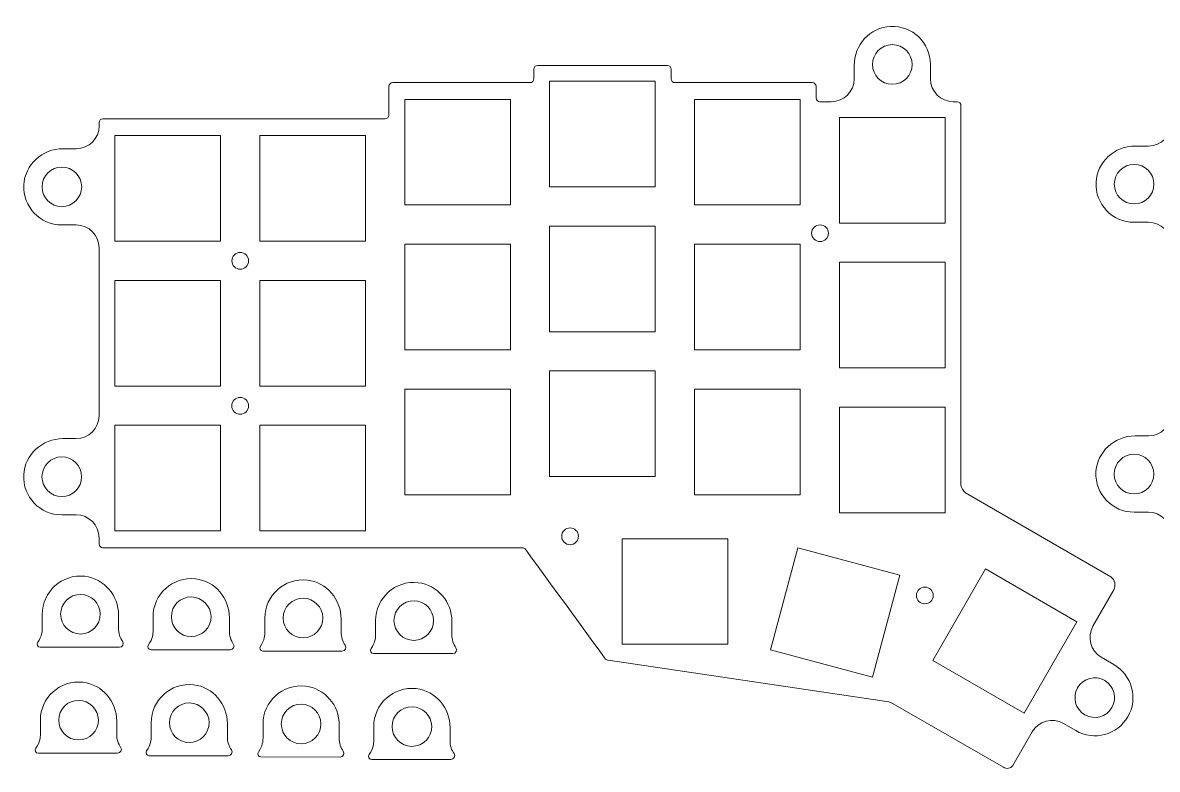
# Model space of a CAD drawing. Header units: inches. Extents: x -5.7 to 5.7, y -3.9 to 4.
# Drawn here: x -5.64 to 0.22, y 0.07 to 3.93 of the extents above; entities that cross this region are included whole.
import ezdxf

# ---------------------------------------------------------------- set-up
doc = ezdxf.new("R2010")
doc.units = ezdxf.units.IN
doc.header["$MEASUREMENT"] = 0
doc.layers.add('_U+5207_U+65AD_U+30D1_U+30B9', color=7, linetype='Continuous')

# ---------------------------------------------------------------- blocks, each defined once
blk = doc.blocks.new('block 15')
at = {"layer": '_U+5207_U+65AD_U+30D1_U+30B9', "color": 1, "lineweight": 9, "true_color": 0xff0000}
blk.add_open_spline([(-1.565, 2.8423), (-1.565, 2.8662), (-1.5456, 2.8856), (-1.5217, 2.8856), (-1.4978, 2.8856), (-1.4784, 2.8662), (-1.4784, 2.8423), (-1.4784, 2.8184), (-1.4978, 2.799), (-1.5217, 2.799), (-1.5456, 2.799), (-1.565, 2.8184), (-1.565, 2.8423), (-1.565, 2.8423), (-1.565, 2.8423), (-1.565, 2.8423)], degree=3, knots=[0, 0, 0, 0, 1, 1, 1, 2, 2, 2, 3, 3, 3, 4, 4, 4, 5, 5, 5, 5], dxfattribs=at)
blk = doc.blocks.new('block 16')
at = {"layer": '_U+5207_U+65AD_U+30D1_U+30B9', "color": 1, "lineweight": 9, "true_color": 0xff0000}
blk.add_open_spline([(-4.558, 2.6997), (-4.558, 2.7236), (-4.5386, 2.743), (-4.5147, 2.743), (-4.4908, 2.743), (-4.4714, 2.7236), (-4.4714, 2.6997), (-4.4714, 2.6758), (-4.4908, 2.6564), (-4.5147, 2.6564), (-4.5386, 2.6564), (-4.558, 2.6758), (-4.558, 2.6997), (-4.558, 2.6997), (-4.558, 2.6997), (-4.558, 2.6997)], degree=3, knots=[0, 0, 0, 0, 1, 1, 1, 2, 2, 2, 3, 3, 3, 4, 4, 4, 5, 5, 5, 5], dxfattribs=at)
blk = doc.blocks.new('block 17')
at = {"layer": '_U+5207_U+65AD_U+30D1_U+30B9', "color": 1, "lineweight": 9, "true_color": 0xff0000}
blk.add_open_spline([(-4.5584, 1.951), (-4.5584, 1.975), (-4.539, 1.9944), (-4.5151, 1.9944), (-4.4911, 1.9944), (-4.4717, 1.975), (-4.4717, 1.951), (-4.4717, 1.9271), (-4.4911, 1.9077), (-4.5151, 1.9077), (-4.539, 1.9077), (-4.5584, 1.9271), (-4.5584, 1.951), (-4.5584, 1.951), (-4.5584, 1.951), (-4.5584, 1.951)], degree=3, knots=[0, 0, 0, 0, 1, 1, 1, 2, 2, 2, 3, 3, 3, 4, 4, 4, 5, 5, 5, 5], dxfattribs=at)
blk = doc.blocks.new('block 18')
at = {"layer": '_U+5207_U+65AD_U+30D1_U+30B9', "color": 1, "lineweight": 9, "true_color": 0xff0000}
blk.add_open_spline([(-1.024, 0.9721), (-1.024, 0.9961), (-1.0046, 1.0154), (-0.9807, 1.0154), (-0.9568, 1.0154), (-0.9374, 0.9961), (-0.9374, 0.9721), (-0.9374, 0.9482), (-0.9568, 0.9288), (-0.9807, 0.9288), (-1.0046, 0.9288), (-1.024, 0.9482), (-1.024, 0.9721), (-1.024, 0.9721), (-1.024, 0.9721), (-1.024, 0.9721)], degree=3, knots=[0, 0, 0, 0, 1, 1, 1, 2, 2, 2, 3, 3, 3, 4, 4, 4, 5, 5, 5, 5], dxfattribs=at)
blk = doc.blocks.new('block 19')
at = {"layer": '_U+5207_U+65AD_U+30D1_U+30B9', "color": 1, "lineweight": 9, "true_color": 0xff0000}
blk.add_open_spline([(-2.8555, 1.2774), (-2.8555, 1.3014), (-2.8361, 1.3207), (-2.8122, 1.3207), (-2.7883, 1.3207), (-2.7689, 1.3014), (-2.7689, 1.2774), (-2.7689, 1.2535), (-2.7883, 1.2341), (-2.8122, 1.2341), (-2.8361, 1.2341), (-2.8555, 1.2535), (-2.8555, 1.2774), (-2.8555, 1.2774), (-2.8555, 1.2774), (-2.8555, 1.2774)], degree=3, knots=[0, 0, 0, 0, 1, 1, 1, 2, 2, 2, 3, 3, 3, 4, 4, 4, 5, 5, 5, 5], dxfattribs=at)
blk = doc.blocks.new('block 20')
at = {"layer": '_U+5207_U+65AD_U+30D1_U+30B9', "color": 1, "lineweight": 9, "true_color": 0xff0000}
blk.add_lwpolyline([(-5.1617, 3.3466), (-5.1617, 2.8013), (-4.6164, 2.8013), (-4.6164, 3.3466), (-5.1617, 3.3466)], dxfattribs=at)
blk = doc.blocks.new('block 21')
at = {"layer": '_U+5207_U+65AD_U+30D1_U+30B9', "color": 1, "lineweight": 9, "true_color": 0xff0000}
blk.add_lwpolyline([(-5.1617, 2.5986), (-5.1617, 2.0532), (-4.6164, 2.0532), (-4.6164, 2.5986), (-5.1617, 2.5986)], dxfattribs=at)
blk = doc.blocks.new('block 22')
at = {"layer": '_U+5207_U+65AD_U+30D1_U+30B9', "color": 1, "lineweight": 9, "true_color": 0xff0000}
blk.add_lwpolyline([(-5.1617, 1.8505), (-5.1617, 1.3052), (-4.6164, 1.3052), (-4.6164, 1.8505), (-5.1617, 1.8505)], dxfattribs=at)
blk = doc.blocks.new('block 23')
at = {"layer": '_U+5207_U+65AD_U+30D1_U+30B9', "color": 1, "lineweight": 9, "true_color": 0xff0000}
blk.add_lwpolyline([(-4.4136, 3.3466), (-4.4136, 2.8013), (-3.8683, 2.8013), (-3.8683, 3.3466), (-4.4136, 3.3466)], dxfattribs=at)
blk = doc.blocks.new('block 24')
at = {"layer": '_U+5207_U+65AD_U+30D1_U+30B9', "color": 1, "lineweight": 9, "true_color": 0xff0000}
blk.add_lwpolyline([(-4.4136, 2.5986), (-4.4136, 2.0532), (-3.8683, 2.0532), (-3.8683, 2.5986), (-4.4136, 2.5986)], dxfattribs=at)
blk = doc.blocks.new('block 25')
at = {"layer": '_U+5207_U+65AD_U+30D1_U+30B9', "color": 1, "lineweight": 9, "true_color": 0xff0000}
blk.add_lwpolyline([(-4.4136, 1.8505), (-4.4136, 1.3052), (-3.8683, 1.3052), (-3.8683, 1.8505), (-4.4136, 1.8505)], dxfattribs=at)
blk = doc.blocks.new('block 26')
at = {"layer": '_U+5207_U+65AD_U+30D1_U+30B9', "color": 1, "lineweight": 9, "true_color": 0xff0000}
blk.add_lwpolyline([(-3.6656, 3.5337), (-3.6656, 2.9884), (-3.1202, 2.9884), (-3.1202, 3.5337), (-3.6656, 3.5337)], dxfattribs=at)
blk = doc.blocks.new('block 27')
at = {"layer": '_U+5207_U+65AD_U+30D1_U+30B9', "color": 1, "lineweight": 9, "true_color": 0xff0000}
blk.add_lwpolyline([(-3.6656, 2.7856), (-3.6656, 2.2403), (-3.1202, 2.2403), (-3.1202, 2.7856), (-3.6656, 2.7856)], dxfattribs=at)
blk = doc.blocks.new('block 28')
at = {"layer": '_U+5207_U+65AD_U+30D1_U+30B9', "color": 1, "lineweight": 9, "true_color": 0xff0000}
blk.add_lwpolyline([(-3.6656, 2.0375), (-3.6656, 1.4922), (-3.1202, 1.4922), (-3.1202, 2.0375), (-3.6656, 2.0375)], dxfattribs=at)
blk = doc.blocks.new('block 29')
at = {"layer": '_U+5207_U+65AD_U+30D1_U+30B9', "color": 1, "lineweight": 9, "true_color": 0xff0000}
blk.add_lwpolyline([(-2.9175, 3.6272), (-2.9175, 3.0819), (-2.3722, 3.0819), (-2.3722, 3.6272), (-2.9175, 3.6272)], dxfattribs=at)
blk = doc.blocks.new('block 30')
at = {"layer": '_U+5207_U+65AD_U+30D1_U+30B9', "color": 1, "lineweight": 9, "true_color": 0xff0000}
blk.add_lwpolyline([(-2.9175, 2.8791), (-2.9175, 2.3338), (-2.3722, 2.3338), (-2.3722, 2.8791), (-2.9175, 2.8791)], dxfattribs=at)
blk = doc.blocks.new('block 31')
at = {"layer": '_U+5207_U+65AD_U+30D1_U+30B9', "color": 1, "lineweight": 9, "true_color": 0xff0000}
blk.add_lwpolyline([(-2.9175, 2.131), (-2.9175, 1.5857), (-2.3722, 1.5857), (-2.3722, 2.131), (-2.9175, 2.131)], dxfattribs=at)
blk = doc.blocks.new('block 32')
at = {"layer": '_U+5207_U+65AD_U+30D1_U+30B9', "color": 1, "lineweight": 9, "true_color": 0xff0000}
blk.add_lwpolyline([(-2.1694, 3.5337), (-2.1694, 2.9884), (-1.6241, 2.9884), (-1.6241, 3.5337), (-2.1694, 3.5337)], dxfattribs=at)
blk = doc.blocks.new('block 33')
at = {"layer": '_U+5207_U+65AD_U+30D1_U+30B9', "color": 1, "lineweight": 9, "true_color": 0xff0000}
blk.add_lwpolyline([(-2.1694, 2.7856), (-2.1694, 2.2403), (-1.6241, 2.2403), (-1.6241, 2.7856), (-2.1694, 2.7856)], dxfattribs=at)
blk = doc.blocks.new('block 34')
at = {"layer": '_U+5207_U+65AD_U+30D1_U+30B9', "color": 1, "lineweight": 9, "true_color": 0xff0000}
blk.add_lwpolyline([(-2.1694, 2.0375), (-2.1694, 1.4922), (-1.6241, 1.4922), (-1.6241, 2.0375), (-2.1694, 2.0375)], dxfattribs=at)
blk = doc.blocks.new('block 35')
at = {"layer": '_U+5207_U+65AD_U+30D1_U+30B9', "color": 1, "lineweight": 9, "true_color": 0xff0000}
blk.add_lwpolyline([(-1.4213, 3.4402), (-1.4213, 2.8948), (-0.876, 2.8948), (-0.876, 3.4402), (-1.4213, 3.4402)], dxfattribs=at)
blk = doc.blocks.new('block 36')
at = {"layer": '_U+5207_U+65AD_U+30D1_U+30B9', "color": 1, "lineweight": 9, "true_color": 0xff0000}
blk.add_lwpolyline([(-1.4213, 2.6921), (-1.4213, 2.1468), (-0.876, 2.1468), (-0.876, 2.6921), (-1.4213, 2.6921)], dxfattribs=at)
blk = doc.blocks.new('block 37')
at = {"layer": '_U+5207_U+65AD_U+30D1_U+30B9', "color": 1, "lineweight": 9, "true_color": 0xff0000}
blk.add_lwpolyline([(-1.4213, 1.944), (-1.4213, 1.3987), (-0.876, 1.3987), (-0.876, 1.944), (-1.4213, 1.944)], dxfattribs=at)
blk = doc.blocks.new('block 38')
at = {"layer": '_U+5207_U+65AD_U+30D1_U+30B9', "color": 1, "lineweight": 9, "true_color": 0xff0000}
blk.add_lwpolyline([(-2.5434, 1.2648), (-2.5434, 0.7195), (-1.9981, 0.7195), (-1.9981, 1.2648), (-2.5434, 1.2648)], dxfattribs=at)
blk = doc.blocks.new('block 39')
at = {"layer": '_U+5207_U+65AD_U+30D1_U+30B9', "color": 1, "lineweight": 9, "true_color": 0xff0000}
blk.add_lwpolyline([(-1.6368, 1.2176), (-1.7774, 0.6907), (-1.2505, 0.5501), (-1.1099, 1.077), (-1.6368, 1.2176)], dxfattribs=at)
blk = doc.blocks.new('block 40')
at = {"layer": '_U+5207_U+65AD_U+30D1_U+30B9', "color": 1, "lineweight": 9, "true_color": 0xff0000}
blk.add_lwpolyline([(-0.6678, 1.1089), (-0.9401, 0.6364), (-0.4677, 0.3641), (-0.1953, 0.8365), (-0.6678, 1.1089)], dxfattribs=at)
blk = doc.blocks.new('block 41')
at = {"layer": '_U+5207_U+65AD_U+30D1_U+30B9', "color": 1, "lineweight": 9, "true_color": 0xff0000}
blk.add_open_spline([(-1.251, 3.7138), (-1.251, 3.7703), (-1.2052, 3.8161), (-1.1486, 3.8161), (-1.0921, 3.8161), (-1.0463, 3.7703), (-1.0463, 3.7138), (-1.0463, 3.6572), (-1.0921, 3.6114), (-1.1486, 3.6114), (-1.2052, 3.6114), (-1.251, 3.6572), (-1.251, 3.7138), (-1.251, 3.7138), (-1.251, 3.7138), (-1.251, 3.7138)], degree=3, knots=[0, 0, 0, 0, 1, 1, 1, 2, 2, 2, 3, 3, 3, 4, 4, 4, 5, 5, 5, 5], dxfattribs=at)
blk = doc.blocks.new('block 42')
at = {"layer": '_U+5207_U+65AD_U+30D1_U+30B9', "color": 1, "lineweight": 9, "true_color": 0xff0000}
blk.add_open_spline([(-5.4355, 2.9795), (-5.4921, 2.9795), (-5.5379, 3.0253), (-5.5379, 3.0819), (-5.5379, 3.1384), (-5.4921, 3.1842), (-5.4355, 3.1842), (-5.379, 3.1842), (-5.3332, 3.1384), (-5.3332, 3.0819), (-5.3332, 3.0253), (-5.379, 2.9795), (-5.4355, 2.9795), (-5.4355, 2.9795), (-5.4355, 2.9795), (-5.4355, 2.9795)], degree=3, knots=[0, 0, 0, 0, 1, 1, 1, 2, 2, 2, 3, 3, 3, 4, 4, 4, 5, 5, 5, 5], dxfattribs=at)
blk = doc.blocks.new('block 43')
at = {"layer": '_U+5207_U+65AD_U+30D1_U+30B9', "color": 1, "lineweight": 9, "true_color": 0xff0000}
blk.add_open_spline([(-0.0521, 0.5328), (-0.0031, 0.5045), (0.0137, 0.4419), (-0.0146, 0.393), (-0.0429, 0.344), (-0.1055, 0.3272), (-0.1544, 0.3555), (-0.2034, 0.3838), (-0.2202, 0.4464), (-0.1919, 0.4953), (-0.1636, 0.5443), (-0.101, 0.5611), (-0.0521, 0.5328), (-0.0521, 0.5328), (-0.0521, 0.5328), (-0.0521, 0.5328)], degree=3, knots=[0, 0, 0, 0, 1, 1, 1, 2, 2, 2, 3, 3, 3, 4, 4, 4, 5, 5, 5, 5], dxfattribs=at)
blk = doc.blocks.new('block 44')
at = {"layer": '_U+5207_U+65AD_U+30D1_U+30B9', "color": 1, "lineweight": 9, "true_color": 0xff0000}
blk.add_open_spline([(-5.4359, 1.4825), (-5.4924, 1.4825), (-5.5383, 1.5283), (-5.5383, 1.5848), (-5.5383, 1.6414), (-5.4924, 1.6872), (-5.4359, 1.6872), (-5.3794, 1.6872), (-5.3335, 1.6414), (-5.3335, 1.5848), (-5.3335, 1.5283), (-5.3794, 1.4825), (-5.4359, 1.4825), (-5.4359, 1.4825), (-5.4359, 1.4825), (-5.4359, 1.4825)], degree=3, knots=[0, 0, 0, 0, 1, 1, 1, 2, 2, 2, 3, 3, 3, 4, 4, 4, 5, 5, 5, 5], dxfattribs=at)
blk = doc.blocks.new('block 45')
at = {"layer": '_U+5207_U+65AD_U+30D1_U+30B9', "color": 1, "lineweight": 9, "true_color": 0xff0000}
blk.add_lwpolyline([(-5.2436, 1.9162), (-5.2436, 1.9162)], dxfattribs=at)
blk.add_open_spline([(-5.2436, 1.8998), (-5.2436, 1.8346), (-5.2965, 1.7817), (-5.3617, 1.7817), (-5.3617, 1.7817), (-5.4304, 1.7817), (-5.4304, 1.7817), (-5.5363, 1.7817), (-5.6276, 1.7002), (-5.6325, 1.5944), (-5.6379, 1.4813), (-5.5478, 1.388), (-5.4359, 1.388), (-5.4359, 1.388), (-5.4359, 1.388), (-5.4359, 1.388), (-5.4359, 1.388), (-5.3618, 1.388), (-5.3618, 1.388), (-5.2966, 1.388), (-5.2437, 1.3351), (-5.2437, 1.2699), (-5.2437, 1.2699), (-5.2432, 1.2378), (-5.2432, 1.2378), (-5.2432, 1.227), (-5.2344, 1.2182), (-5.2235, 1.2182), (-5.2235, 1.2182), (-4.5542, 1.2182), (-4.5542, 1.2182), (-4.5542, 1.2182), (-4.4755, 1.2182), (-4.4755, 1.2182), (-4.4755, 1.2182), (-3.058, 1.2182), (-3.058, 1.2182), (-3.0528, 1.2182), (-3.0478, 1.2161), (-3.0441, 1.2124), (-3.0442, 1.2126), (-2.6289, 0.6433), (-2.6289, 0.6433), (-2.625, 0.64), (-2.6202, 0.6379), (-2.6151, 0.6374), (-2.6151, 0.6374), (-1.1665, 0.4221), (-1.1665, 0.4221), (-1.1628, 0.4214), (-1.1591, 0.4205), (-1.1555, 0.4192), (-1.1555, 0.4192), (-0.5748, 0.085), (-0.5748, 0.085), (-0.5593, 0.0741), (-0.5379, 0.0777), (-0.5269, 0.0932), (-0.5269, 0.0932), (-0.427, 0.2674), (-0.427, 0.2674), (-0.3943, 0.3243), (-0.3216, 0.3437), (-0.265, 0.3106), (-0.265, 0.3106), (-0.2017, 0.2737), (-0.2017, 0.2737), (-0.1075, 0.2193), (0.0129, 0.2516), (0.0672, 0.3457), (0.1216, 0.4399), (0.0893, 0.5603), (-0.0048, 0.6146), (-0.0048, 0.6146), (-0.0048, 0.6146), (-0.0048, 0.6146), (-0.0048, 0.6146), (-0.0699, 0.6528), (-0.0699, 0.6528), (-0.1257, 0.6855), (-0.1448, 0.7571), (-0.1127, 0.8133), (-0.1127, 0.8133), (-0.0052, 1.0011), (-0.0052, 1.0011), (0.0069, 1.0241), (0.0005, 1.0525), (-0.0203, 1.0681), (-0.0203, 1.0681), (-0.7713, 1.5026), (-0.7713, 1.5026), (-0.7829, 1.5129), (-0.7909, 1.5265), (-0.7941, 1.5416), (-0.7941, 1.5416), (-0.7941, 2.813), (-0.7941, 2.813), (-0.7941, 2.813), (-0.7941, 3.4532), (-0.7941, 3.4532), (-0.7941, 3.4532), (-0.7941, 3.5018), (-0.7941, 3.5018), (-0.7941, 3.5126), (-0.8029, 3.5215), (-0.8138, 3.5215), (-0.8138, 3.5215), (-0.8338, 3.5215), (-0.8338, 3.5215), (-0.899, 3.5215), (-0.9518, 3.5744), (-0.9518, 3.6396), (-0.9518, 3.6396), (-0.9518, 3.7138), (-0.9518, 3.7138), (-0.9518, 3.8257), (-1.0451, 3.9157), (-1.1582, 3.9104), (-1.264, 3.9054), (-1.3455, 3.8142), (-1.3455, 3.7082), (-1.3455, 3.7082), (-1.3455, 3.6396), (-1.3455, 3.6396), (-1.3455, 3.5744), (-1.3983, 3.5215), (-1.4635, 3.5215), (-1.4635, 3.5215), (-1.5225, 3.5215), (-1.5225, 3.5215), (-1.5333, 3.5215), (-1.5422, 3.5303), (-1.5422, 3.5412), (-1.5422, 3.5412), (-1.5422, 3.6002), (-1.5422, 3.6002), (-1.5422, 3.6111), (-1.551, 3.6199), (-1.5619, 3.6199), (-1.5619, 3.6199), (-2.2706, 3.6199), (-2.2706, 3.6199), (-2.2814, 3.6199), (-2.2903, 3.6287), (-2.2903, 3.6396), (-2.2903, 3.6396), (-2.2903, 3.6888), (-2.2903, 3.6888), (-2.2903, 3.6997), (-2.2991, 3.7085), (-2.3099, 3.7085), (-2.3099, 3.7085), (-2.9793, 3.7085), (-2.9793, 3.7085), (-2.9902, 3.7085), (-2.999, 3.6997), (-2.999, 3.6888), (-2.999, 3.6888), (-2.999, 3.6396), (-2.999, 3.6396), (-2.999, 3.6287), (-3.0078, 3.6199), (-3.0187, 3.6199), (-3.0187, 3.6199), (-3.7274, 3.6199), (-3.7274, 3.6199), (-3.7382, 3.6199), (-3.7471, 3.6111), (-3.7471, 3.6002), (-3.7471, 3.6002), (-3.7471, 3.4526), (-3.7471, 3.4526), (-3.7471, 3.4417), (-3.7559, 3.4329), (-3.7667, 3.4329), (-3.7667, 3.4329), (-4.4755, 3.4329), (-4.4755, 3.4329), (-4.4755, 3.4329), (-4.5542, 3.4329), (-4.5542, 3.4329), (-4.5542, 3.4329), (-5.2235, 3.4329), (-5.2235, 3.4329), (-5.2344, 3.4329), (-5.2432, 3.4241), (-5.2432, 3.4132), (-5.2432, 3.4132), (-5.2432, 3.4132), (-5.2432, 3.4132), (-5.2432, 3.4132), (-5.2432, 3.3968), (-5.2432, 3.3968), (-5.2432, 3.3316), (-5.2961, 3.2787), (-5.3613, 3.2787), (-5.3613, 3.2787), (-5.43, 3.2787), (-5.43, 3.2787), (-5.536, 3.2787), (-5.6272, 3.1973), (-5.6322, 3.0914), (-5.6375, 2.9783), (-5.5474, 2.885), (-5.4355, 2.885), (-5.4355, 2.885), (-5.4355, 2.885), (-5.4355, 2.885), (-5.4355, 2.885), (-5.3614, 2.885), (-5.3614, 2.885), (-5.2962, 2.885), (-5.2433, 2.8321), (-5.2433, 2.7669), (-5.2433, 2.7669), (-5.2436, 1.8998), (-5.2436, 1.8998)], degree=3, knots=[0, 0, 0, 0, 1, 1, 1, 2, 2, 2, 3, 3, 3, 4, 4, 4, 5, 5, 5, 6, 6, 6, 7, 7, 7, 8, 8, 8, 9, 9, 9, 10, 10, 10, 11, 11, 11, 12, 12, 12, 13, 13, 13, 14, 14, 14, 15, 15, 15, 16, 16, 16, 17, 17, 17, 18, 18, 18, 19, 19, 19, 20, 20, 20, 21, 21, 21, 22, 22, 22, 23, 23, 23, 24, 24, 24, 25, 25, 25, 26, 26, 26, 27, 27, 27, 28, 28, 28, 29, 29, 29, 30, 30, 30, 31, 31, 31, 32, 32, 32, 33, 33, 33, 34, 34, 34, 35, 35, 35, 36, 36, 36, 37, 37, 37, 38, 38, 38, 39, 39, 39, 40, 40, 40, 41, 41, 41, 42, 42, 42, 43, 43, 43, 44, 44, 44, 45, 45, 45, 46, 46, 46, 47, 47, 47, 48, 48, 48, 49, 49, 49, 50, 50, 50, 51, 51, 51, 52, 52, 52, 53, 53, 53, 54, 54, 54, 55, 55, 55, 56, 56, 56, 57, 57, 57, 58, 58, 58, 59, 59, 59, 60, 60, 60, 61, 61, 61, 62, 62, 62, 63, 63, 63, 64, 64, 64, 65, 65, 65, 66, 66, 66, 67, 67, 67, 68, 68, 68, 69, 69, 69, 70, 70, 70, 71, 71, 71, 72, 72, 72, 72], dxfattribs=at)
blk = doc.blocks.new('block 14')
at = {"layer": '_U+5207_U+65AD_U+30D1_U+30B9', "color": 1, "lineweight": 9, "true_color": 0xff0000}
for points in [[(-1.3455, 3.7138), (-1.3455, 3.7138)], [(-1.403, 3.5216), (-1.403, 3.5216)], [(-0.8943, 3.5216), (-0.8943, 3.5216)]]:
    blk.add_lwpolyline(points, dxfattribs=at)
at = {"layer": '_U+5207_U+65AD_U+30D1_U+30B9'}
for name in ['block 45', 'block 41', 'block 29', 'block 26', 'block 32', 'block 35', 'block 20', 'block 23', 'block 42', 'block 30', 'block 15', 'block 27', 'block 33', 'block 16', 'block 36', 'block 21', 'block 24', 'block 31', 'block 17', 'block 28', 'block 34', 'block 37', 'block 22', 'block 25', 'block 44', 'block 19', 'block 38', 'block 39', 'block 40', 'block 18', 'block 43']:
    blk.add_blockref(name, (0, 0), dxfattribs=at)
blk = doc.blocks.new('block 48')
at = {"layer": '_U+5207_U+65AD_U+30D1_U+30B9', "color": 1, "lineweight": 9, "true_color": 0xff0000}
blk.add_open_spline([(4.2841, 3.7276), (4.2841, 3.7842), (4.3299, 3.83), (4.3865, 3.83), (4.443, 3.83), (4.4888, 3.7842), (4.4888, 3.7276), (4.4888, 3.6711), (4.443, 3.6253), (4.3865, 3.6253), (4.3299, 3.6253), (4.2841, 3.6711), (4.2841, 3.7276), (4.2841, 3.7276), (4.2841, 3.7276), (4.2841, 3.7276)], degree=3, knots=[0, 0, 0, 0, 1, 1, 1, 2, 2, 2, 3, 3, 3, 4, 4, 4, 5, 5, 5, 5], dxfattribs=at)
blk = doc.blocks.new('block 49')
at = {"layer": '_U+5207_U+65AD_U+30D1_U+30B9', "color": 1, "lineweight": 9, "true_color": 0xff0000}
blk.add_open_spline([(0.0996, 2.9934), (0.043, 2.9934), (-0.0028, 3.0392), (-0.0028, 3.0957), (-0.0028, 3.1523), (0.043, 3.1981), (0.0996, 3.1981), (0.1561, 3.1981), (0.2019, 3.1523), (0.2019, 3.0957), (0.2019, 3.0392), (0.1561, 2.9934), (0.0996, 2.9934), (0.0996, 2.9934), (0.0996, 2.9934), (0.0996, 2.9934)], degree=3, knots=[0, 0, 0, 0, 1, 1, 1, 2, 2, 2, 3, 3, 3, 4, 4, 4, 5, 5, 5, 5], dxfattribs=at)
blk = doc.blocks.new('block 50')
at = {"layer": '_U+5207_U+65AD_U+30D1_U+30B9', "color": 1, "lineweight": 9, "true_color": 0xff0000}
blk.add_open_spline([(5.483, 0.5467), (5.532, 0.5184), (5.5488, 0.4558), (5.5205, 0.4068), (5.4922, 0.3579), (5.4296, 0.3411), (5.3807, 0.3694), (5.3317, 0.3976), (5.3149, 0.4602), (5.3432, 0.5092), (5.3715, 0.5582), (5.4341, 0.5749), (5.483, 0.5467), (5.483, 0.5467), (5.483, 0.5467), (5.483, 0.5467)], degree=3, knots=[0, 0, 0, 0, 1, 1, 1, 2, 2, 2, 3, 3, 3, 4, 4, 4, 5, 5, 5, 5], dxfattribs=at)
blk = doc.blocks.new('block 51')
at = {"layer": '_U+5207_U+65AD_U+30D1_U+30B9', "color": 1, "lineweight": 9, "true_color": 0xff0000}
blk.add_open_spline([(2.6794, 1.2913), (2.6794, 1.3153), (2.6988, 1.3346), (2.7227, 1.3346), (2.7467, 1.3346), (2.7661, 1.3153), (2.7661, 1.2913), (2.7661, 1.2674), (2.7467, 1.248), (2.7227, 1.248), (2.6988, 1.248), (2.6794, 1.2674), (2.6794, 1.2913), (2.6794, 1.2913), (2.6794, 1.2913), (2.6794, 1.2913)], degree=3, knots=[0, 0, 0, 0, 1, 1, 1, 2, 2, 2, 3, 3, 3, 4, 4, 4, 5, 5, 5, 5], dxfattribs=at)
blk = doc.blocks.new('block 52')
at = {"layer": '_U+5207_U+65AD_U+30D1_U+30B9', "color": 1, "lineweight": 9, "true_color": 0xff0000}
blk.add_open_spline([(3.9699, 2.8562), (3.9699, 2.8801), (3.9893, 2.8995), (4.0132, 2.8995), (4.0372, 2.8995), (4.0565, 2.8801), (4.0565, 2.8562), (4.0565, 2.8323), (4.0372, 2.8129), (4.0132, 2.8129), (3.9893, 2.8129), (3.9699, 2.8323), (3.9699, 2.8562), (3.9699, 2.8562), (3.9699, 2.8562), (3.9699, 2.8562)], degree=3, knots=[0, 0, 0, 0, 1, 1, 1, 2, 2, 2, 3, 3, 3, 4, 4, 4, 5, 5, 5, 5], dxfattribs=at)
blk = doc.blocks.new('block 53')
at = {"layer": '_U+5207_U+65AD_U+30D1_U+30B9', "color": 1, "lineweight": 9, "true_color": 0xff0000}
blk.add_open_spline([(0.9769, 2.7136), (0.9769, 2.7375), (0.9963, 2.7569), (1.0202, 2.7569), (1.0442, 2.7569), (1.0636, 2.7375), (1.0636, 2.7136), (1.0636, 2.6897), (1.0442, 2.6703), (1.0202, 2.6703), (0.9963, 2.6703), (0.9769, 2.6897), (0.9769, 2.7136), (0.9769, 2.7136), (0.9769, 2.7136), (0.9769, 2.7136)], degree=3, knots=[0, 0, 0, 0, 1, 1, 1, 2, 2, 2, 3, 3, 3, 4, 4, 4, 5, 5, 5, 5], dxfattribs=at)
blk = doc.blocks.new('block 54')
at = {"layer": '_U+5207_U+65AD_U+30D1_U+30B9', "color": 1, "lineweight": 9, "true_color": 0xff0000}
blk.add_open_spline([(0.9766, 1.9649), (0.9766, 1.9889), (0.996, 2.0083), (1.0199, 2.0083), (1.0438, 2.0083), (1.0632, 1.9889), (1.0632, 1.9649), (1.0632, 1.941), (1.0438, 1.9216), (1.0199, 1.9216), (0.996, 1.9216), (0.9766, 1.941), (0.9766, 1.9649), (0.9766, 1.9649), (0.9766, 1.9649), (0.9766, 1.9649)], degree=3, knots=[0, 0, 0, 0, 1, 1, 1, 2, 2, 2, 3, 3, 3, 4, 4, 4, 5, 5, 5, 5], dxfattribs=at)
blk = doc.blocks.new('block 55')
at = {"layer": '_U+5207_U+65AD_U+30D1_U+30B9', "color": 1, "lineweight": 9, "true_color": 0xff0000}
blk.add_open_spline([(4.5109, 0.986), (4.5109, 1.01), (4.5303, 1.0294), (4.5542, 1.0294), (4.5782, 1.0294), (4.5976, 1.01), (4.5976, 0.986), (4.5976, 0.9621), (4.5782, 0.9427), (4.5542, 0.9427), (4.5303, 0.9427), (4.5109, 0.9621), (4.5109, 0.986), (4.5109, 0.986), (4.5109, 0.986), (4.5109, 0.986)], degree=3, knots=[0, 0, 0, 0, 1, 1, 1, 2, 2, 2, 3, 3, 3, 4, 4, 4, 5, 5, 5, 5], dxfattribs=at)
blk = doc.blocks.new('block 47')
at = {"layer": '_U+5207_U+65AD_U+30D1_U+30B9'}
for name in ['block 48', 'block 49', 'block 52', 'block 53', 'block 54', 'block 51', 'block 55', 'block 50']:
    blk.add_blockref(name, (0, 0), dxfattribs=at)
blk = doc.blocks.new('block 56')
at = {"layer": '_U+5207_U+65AD_U+30D1_U+30B9', "color": 1, "lineweight": 9, "true_color": 0xff0000}
blk.add_open_spline([(0.9767, 1.9649), (0.9767, 1.9888), (0.9961, 2.0082), (1.02, 2.0082), (1.044, 2.0082), (1.0634, 1.9888), (1.0634, 1.9649), (1.0634, 1.941), (1.044, 1.9216), (1.02, 1.9216), (0.9961, 1.9216), (0.9767, 1.941), (0.9767, 1.9649), (0.9767, 1.9649), (0.9767, 1.9649), (0.9767, 1.9649)], degree=3, knots=[0, 0, 0, 0, 1, 1, 1, 2, 2, 2, 3, 3, 3, 4, 4, 4, 5, 5, 5, 5], dxfattribs=at)
blk = doc.blocks.new('block 57')
at = {"layer": '_U+5207_U+65AD_U+30D1_U+30B9', "color": 1, "lineweight": 9, "true_color": 0xff0000}
blk.add_open_spline([(0.0992, 1.4963), (0.0427, 1.4963), (-0.0032, 1.5422), (-0.0032, 1.5987), (-0.0032, 1.6552), (0.0427, 1.7011), (0.0992, 1.7011), (0.1557, 1.7011), (0.2016, 1.6552), (0.2016, 1.5987), (0.2016, 1.5422), (0.1557, 1.4963), (0.0992, 1.4963), (0.0992, 1.4963), (0.0992, 1.4963), (0.0992, 1.4963)], degree=3, knots=[0, 0, 0, 0, 1, 1, 1, 2, 2, 2, 3, 3, 3, 4, 4, 4, 5, 5, 5, 5], dxfattribs=at)
blk = doc.blocks.new('block 58')
at = {"layer": '_U+5207_U+65AD_U+30D1_U+30B9', "color": 1, "lineweight": 9, "true_color": 0xff0000}
blk.add_lwpolyline([(0.2915, 1.93), (0.2915, 1.93)], dxfattribs=at)
blk.add_open_spline([(5.5299, 1.015), (5.5299, 1.015), (5.4225, 0.8272), (5.4225, 0.8272), (5.3903, 0.771), (5.4094, 0.6994), (5.4652, 0.6666), (5.4652, 0.6666), (5.5303, 0.6285), (5.5303, 0.6285), (5.5303, 0.6285), (5.5303, 0.6285), (5.5303, 0.6285), (5.6244, 0.5741), (5.6567, 0.4537), (5.6023, 0.3596), (5.548, 0.2654), (5.4276, 0.2332), (5.3334, 0.2875), (5.3334, 0.2875), (5.2701, 0.3245), (5.2701, 0.3245), (5.2135, 0.3575), (5.1408, 0.3381), (5.1081, 0.2813), (5.1081, 0.2813), (5.0082, 0.1071), (5.0082, 0.1071), (4.9972, 0.0916), (4.9758, 0.0879), (4.9603, 0.0989), (4.9603, 0.0989), (4.3796, 0.4331), (4.3796, 0.4331), (4.376, 0.4343), (4.3723, 0.4353), (4.3686, 0.4359), (4.3686, 0.4359), (2.92, 0.6513), (2.92, 0.6513), (2.9149, 0.6518), (2.9101, 0.6538), (2.9062, 0.6572), (2.9062, 0.6572), (2.4909, 1.2264), (2.491, 1.2263), (2.4873, 1.2299), (2.4823, 1.232), (2.4771, 1.232), (2.4771, 1.232), (1.0597, 1.232), (1.0597, 1.232), (1.0597, 1.232), (0.9809, 1.232), (0.9809, 1.232), (0.9809, 1.232), (0.3116, 1.232), (0.3116, 1.232), (0.3007, 1.232), (0.2919, 1.2408), (0.2919, 1.2517), (0.2919, 1.2517), (0.2914, 1.2838), (0.2914, 1.2838), (0.2914, 1.349), (0.2385, 1.4019), (0.1733, 1.4019), (0.1733, 1.4019), (0.0992, 1.4019), (0.0992, 1.4019), (0.0992, 1.4019), (0.0992, 1.4019), (0.0992, 1.4019), (-0.0127, 1.4019), (-0.1028, 1.4952), (-0.0974, 1.6082), (-0.0924, 1.7141), (-0.0012, 1.7956), (0.1048, 1.7956), (0.1048, 1.7956), (0.1734, 1.7956), (0.1734, 1.7956), (0.2386, 1.7956), (0.2915, 1.8484), (0.2915, 1.9137), (0.2915, 1.9137), (0.2918, 2.7808), (0.2918, 2.7808), (0.2918, 2.846), (0.2389, 2.8989), (0.1737, 2.8989), (0.1737, 2.8989), (0.0996, 2.8989), (0.0996, 2.8989), (0.0996, 2.8989), (0.0996, 2.8989), (0.0996, 2.8989), (-0.0123, 2.8989), (-0.1024, 2.9922), (-0.0971, 3.1052), (-0.0921, 3.2111), (-0.0009, 3.2926), (0.1051, 3.2926), (0.1051, 3.2926), (0.1738, 3.2926), (0.1738, 3.2926), (0.239, 3.2926), (0.2919, 3.3455), (0.2919, 3.4107), (0.2919, 3.4107), (0.2919, 3.4271), (0.2919, 3.4271), (0.2919, 3.4271), (0.2919, 3.4271), (0.2919, 3.4271), (0.2919, 3.4379), (0.3007, 3.4467), (0.3116, 3.4467), (0.3116, 3.4467), (0.9809, 3.4467), (0.9809, 3.4467), (0.9809, 3.4467), (1.0597, 3.4467), (1.0597, 3.4467), (1.0597, 3.4467), (1.7684, 3.4467), (1.7684, 3.4467), (1.7792, 3.4467), (1.7881, 3.4556), (1.7881, 3.4664), (1.7881, 3.4664), (1.7881, 3.6141), (1.7881, 3.6141), (1.7881, 3.6249), (1.7969, 3.6338), (1.8077, 3.6338), (1.8077, 3.6338), (2.5164, 3.6338), (2.5164, 3.6338), (2.5273, 3.6338), (2.5361, 3.6426), (2.5361, 3.6534), (2.5361, 3.6534), (2.5361, 3.7027), (2.5361, 3.7027), (2.5361, 3.7135), (2.5449, 3.7224), (2.5558, 3.7224), (2.5558, 3.7224), (3.2252, 3.7224), (3.2252, 3.7224), (3.236, 3.7224), (3.2448, 3.7135), (3.2448, 3.7027), (3.2448, 3.7027), (3.2448, 3.6534), (3.2448, 3.6534), (3.2448, 3.6426), (3.2537, 3.6338), (3.2645, 3.6338), (3.2645, 3.6338), (3.9732, 3.6338), (3.9732, 3.6338), (3.9841, 3.6338), (3.9929, 3.6249), (3.9929, 3.6141), (3.9929, 3.6141), (3.9929, 3.555), (3.9929, 3.555), (3.9929, 3.5441), (4.0018, 3.5353), (4.0126, 3.5353), (4.0126, 3.5353), (4.0716, 3.5354), (4.0716, 3.5354), (4.1368, 3.5354), (4.1896, 3.5883), (4.1896, 3.6535), (4.1896, 3.6535), (4.1896, 3.7221), (4.1896, 3.7221), (4.1896, 3.8281), (4.2711, 3.9193), (4.3769, 3.9243), (4.49, 3.9296), (4.5833, 3.8395), (4.5833, 3.7276), (4.5833, 3.7276), (4.5833, 3.6535), (4.5833, 3.6535), (4.5833, 3.5883), (4.6361, 3.5354), (4.7013, 3.5353), (4.7013, 3.5353), (4.7213, 3.5353), (4.7213, 3.5353), (4.7322, 3.5353), (4.741, 3.5265), (4.741, 3.5156), (4.741, 3.5156), (4.7409, 3.4671), (4.7409, 3.4671), (4.742, 3.4566), (4.7501, 3.4481), (4.7606, 3.4465), (4.7606, 3.4465), (5.5382, 3.4465), (5.5382, 3.4465), (5.5491, 3.4465), (5.5579, 3.4377), (5.5579, 3.4268), (5.5579, 3.4268), (5.5579, 1.1055), (5.5579, 1.1055), (5.5562, 1.0735), (5.5465, 1.0424), (5.5298, 1.0151)], degree=3, knots=[0, 0, 0, 0, 1, 1, 1, 2, 2, 2, 3, 3, 3, 4, 4, 4, 5, 5, 5, 6, 6, 6, 7, 7, 7, 8, 8, 8, 9, 9, 9, 10, 10, 10, 11, 11, 11, 12, 12, 12, 13, 13, 13, 14, 14, 14, 15, 15, 15, 16, 16, 16, 17, 17, 17, 18, 18, 18, 19, 19, 19, 20, 20, 20, 21, 21, 21, 22, 22, 22, 23, 23, 23, 24, 24, 24, 25, 25, 25, 26, 26, 26, 27, 27, 27, 28, 28, 28, 29, 29, 29, 30, 30, 30, 31, 31, 31, 32, 32, 32, 33, 33, 33, 34, 34, 34, 35, 35, 35, 36, 36, 36, 37, 37, 37, 38, 38, 38, 39, 39, 39, 40, 40, 40, 41, 41, 41, 42, 42, 42, 43, 43, 43, 44, 44, 44, 45, 45, 45, 46, 46, 46, 47, 47, 47, 48, 48, 48, 49, 49, 49, 50, 50, 50, 51, 51, 51, 52, 52, 52, 53, 53, 53, 54, 54, 54, 55, 55, 55, 56, 56, 56, 57, 57, 57, 58, 58, 58, 59, 59, 59, 60, 60, 60, 61, 61, 61, 62, 62, 62, 63, 63, 63, 64, 64, 64, 65, 65, 65, 66, 66, 66, 67, 67, 67, 68, 68, 68, 69, 69, 69, 70, 70, 70, 71, 71, 71, 72, 72, 72, 72], dxfattribs=at)
blk = doc.blocks.new('block 46')
at = {"layer": '_U+5207_U+65AD_U+30D1_U+30B9'}
for name in ['block 58', 'block 47', 'block 56', 'block 57']:
    blk.add_blockref(name, (0, 0), dxfattribs=at)
blk = doc.blocks.new('block 105')
at = {"layer": '_U+5207_U+65AD_U+30D1_U+30B9', "color": 1, "lineweight": 9, "true_color": 0xff0000}
blk.add_open_spline([(-5.4421, 0.875), (-5.4421, 0.932), (-5.3955, 0.9782), (-5.3383, 0.9774), (-5.284, 0.9766), (-5.2382, 0.9308), (-5.2374, 0.8765), (-5.2366, 0.8193), (-5.2828, 0.7726), (-5.3398, 0.7726), (-5.3963, 0.7726), (-5.4421, 0.8185), (-5.4421, 0.875), (-5.4421, 0.875), (-5.4421, 0.875), (-5.4421, 0.875)], degree=3, knots=[0, 0, 0, 0, 1, 1, 1, 2, 2, 2, 3, 3, 3, 4, 4, 4, 5, 5, 5, 5], dxfattribs=at)
blk = doc.blocks.new('block 106')
at = {"layer": '_U+5207_U+65AD_U+30D1_U+30B9', "color": 1, "lineweight": 9, "true_color": 0xff0000}
blk.add_open_spline([(-5.1387, 0.7044), (-5.123, 0.7044), (-5.1132, 0.7221), (-5.1223, 0.735), (-5.1284, 0.7437), (-5.1338, 0.7539), (-5.1376, 0.7657), (-5.1418, 0.7788), (-5.143, 0.7909), (-5.1429, 0.8008), (-5.1429, 0.8008), (-5.1429, 0.8698), (-5.1429, 0.8698), (-5.1429, 0.9709), (-5.2169, 1.0595), (-5.3174, 1.0706), (-5.4361, 1.0837), (-5.5366, 0.9911), (-5.5366, 0.875), (-5.5366, 0.875), (-5.5366, 0.8009), (-5.5366, 0.8009), (-5.5366, 0.7908), (-5.5379, 0.7599), (-5.5601, 0.7302), (-5.5601, 0.7302), (-5.5601, 0.7302), (-5.5601, 0.7302), (-5.568, 0.7197), (-5.5605, 0.7046), (-5.5473, 0.7046), (-5.5473, 0.7046), (-5.1387, 0.7044), (-5.1387, 0.7044)], degree=3, knots=[0, 0, 0, 0, 1, 1, 1, 2, 2, 2, 3, 3, 3, 4, 4, 4, 5, 5, 5, 6, 6, 6, 7, 7, 7, 8, 8, 8, 9, 9, 9, 10, 10, 10, 11, 11, 11, 11], dxfattribs=at)
blk = doc.blocks.new('block 104')
at = {"layer": '_U+5207_U+65AD_U+30D1_U+30B9'}
for name in ['block 106', 'block 105']:
    blk.add_blockref(name, (0, 0), dxfattribs=at)
blk = doc.blocks.new('block 108')
at = {"layer": '_U+5207_U+65AD_U+30D1_U+30B9', "color": 1, "lineweight": 9, "true_color": 0xff0000}
blk.add_open_spline([(-4.8703, 0.8619), (-4.8703, 0.9189), (-4.8237, 0.965), (-4.7665, 0.9642), (-4.7122, 0.9635), (-4.6664, 0.9177), (-4.6656, 0.8633), (-4.6648, 0.8061), (-4.711, 0.7595), (-4.768, 0.7595), (-4.8245, 0.7595), (-4.8703, 0.8053), (-4.8703, 0.8619), (-4.8703, 0.8619), (-4.8703, 0.8619), (-4.8703, 0.8619)], degree=3, knots=[0, 0, 0, 0, 1, 1, 1, 2, 2, 2, 3, 3, 3, 4, 4, 4, 5, 5, 5, 5], dxfattribs=at)
blk = doc.blocks.new('block 109')
at = {"layer": '_U+5207_U+65AD_U+30D1_U+30B9', "color": 1, "lineweight": 9, "true_color": 0xff0000}
blk.add_open_spline([(-4.5669, 0.6913), (-4.5512, 0.6913), (-4.5414, 0.709), (-4.5505, 0.7218), (-4.5566, 0.7306), (-4.562, 0.7407), (-4.5658, 0.7525), (-4.57, 0.7656), (-4.5712, 0.7777), (-4.5711, 0.7877), (-4.5711, 0.7877), (-4.5711, 0.8567), (-4.5711, 0.8567), (-4.5711, 0.9577), (-4.6451, 1.0464), (-4.7456, 1.0575), (-4.8643, 1.0706), (-4.9648, 0.978), (-4.9648, 0.8619), (-4.9648, 0.8619), (-4.9648, 0.7878), (-4.9648, 0.7878), (-4.9648, 0.7777), (-4.9661, 0.7468), (-4.9883, 0.7171), (-4.9883, 0.7171), (-4.9883, 0.7171), (-4.9883, 0.7171), (-4.9962, 0.7065), (-4.9887, 0.6914), (-4.9754, 0.6914), (-4.9754, 0.6914), (-4.5669, 0.6913), (-4.5669, 0.6913)], degree=3, knots=[0, 0, 0, 0, 1, 1, 1, 2, 2, 2, 3, 3, 3, 4, 4, 4, 5, 5, 5, 6, 6, 6, 7, 7, 7, 8, 8, 8, 9, 9, 9, 10, 10, 10, 11, 11, 11, 11], dxfattribs=at)
blk = doc.blocks.new('block 107')
at = {"layer": '_U+5207_U+65AD_U+30D1_U+30B9'}
for name in ['block 109', 'block 108']:
    blk.add_blockref(name, (0, 0), dxfattribs=at)
blk = doc.blocks.new('block 111')
at = {"layer": '_U+5207_U+65AD_U+30D1_U+30B9', "color": 1, "lineweight": 9, "true_color": 0xff0000}
blk.add_open_spline([(-4.2931, 0.8553), (-4.2931, 0.9123), (-4.2465, 0.9584), (-4.1892, 0.9576), (-4.1349, 0.9569), (-4.0891, 0.9111), (-4.0884, 0.8567), (-4.0876, 0.7995), (-4.1337, 0.7529), (-4.1907, 0.7529), (-4.2472, 0.7529), (-4.2931, 0.7988), (-4.2931, 0.8553), (-4.2931, 0.8553), (-4.2931, 0.8553), (-4.2931, 0.8553)], degree=3, knots=[0, 0, 0, 0, 1, 1, 1, 2, 2, 2, 3, 3, 3, 4, 4, 4, 5, 5, 5, 5], dxfattribs=at)
blk = doc.blocks.new('block 112')
at = {"layer": '_U+5207_U+65AD_U+30D1_U+30B9', "color": 1, "lineweight": 9, "true_color": 0xff0000}
blk.add_open_spline([(-3.9896, 0.6847), (-3.9739, 0.6847), (-3.9641, 0.7024), (-3.9732, 0.7153), (-3.9794, 0.724), (-3.9848, 0.7342), (-3.9885, 0.746), (-3.9927, 0.759), (-3.9939, 0.7712), (-3.9939, 0.7811), (-3.9939, 0.7811), (-3.9939, 0.8501), (-3.9939, 0.8501), (-3.9939, 0.9512), (-4.0679, 1.0398), (-4.1683, 1.0509), (-4.2871, 1.064), (-4.3876, 0.9714), (-4.3876, 0.8553), (-4.3876, 0.8553), (-4.3876, 0.7812), (-4.3876, 0.7812), (-4.3876, 0.7711), (-4.3889, 0.7402), (-4.411, 0.7105), (-4.411, 0.7105), (-4.411, 0.7105), (-4.411, 0.7105), (-4.4189, 0.6999), (-4.4114, 0.6849), (-4.3982, 0.6849), (-4.3982, 0.6849), (-3.9896, 0.6847), (-3.9896, 0.6847)], degree=3, knots=[0, 0, 0, 0, 1, 1, 1, 2, 2, 2, 3, 3, 3, 4, 4, 4, 5, 5, 5, 6, 6, 6, 7, 7, 7, 8, 8, 8, 9, 9, 9, 10, 10, 10, 11, 11, 11, 11], dxfattribs=at)
blk = doc.blocks.new('block 110')
at = {"layer": '_U+5207_U+65AD_U+30D1_U+30B9'}
for name in ['block 112', 'block 111']:
    blk.add_blockref(name, (0, 0), dxfattribs=at)
blk = doc.blocks.new('block 114')
at = {"layer": '_U+5207_U+65AD_U+30D1_U+30B9', "color": 1, "lineweight": 9, "true_color": 0xff0000}
blk.add_open_spline([(-3.7213, 0.8421), (-3.7213, 0.8992), (-3.6746, 0.9453), (-3.6174, 0.9445), (-3.5631, 0.9437), (-3.5173, 0.898), (-3.5166, 0.8436), (-3.5158, 0.7864), (-3.5619, 0.7398), (-3.6189, 0.7398), (-3.6754, 0.7398), (-3.7213, 0.7856), (-3.7213, 0.8421), (-3.7213, 0.8421), (-3.7213, 0.8421), (-3.7213, 0.8421)], degree=3, knots=[0, 0, 0, 0, 1, 1, 1, 2, 2, 2, 3, 3, 3, 4, 4, 4, 5, 5, 5, 5], dxfattribs=at)
blk = doc.blocks.new('block 115')
at = {"layer": '_U+5207_U+65AD_U+30D1_U+30B9', "color": 1, "lineweight": 9, "true_color": 0xff0000}
blk.add_open_spline([(-3.4178, 0.6716), (-3.4021, 0.6716), (-3.3923, 0.6893), (-3.4014, 0.7021), (-3.4075, 0.7108), (-3.413, 0.721), (-3.4167, 0.7328), (-3.4209, 0.7459), (-3.4221, 0.758), (-3.4221, 0.7679), (-3.4221, 0.7679), (-3.4221, 0.837), (-3.4221, 0.837), (-3.4221, 0.938), (-3.4961, 1.0267), (-3.5965, 1.0378), (-3.7153, 1.0509), (-3.8158, 0.9582), (-3.8158, 0.8421), (-3.8158, 0.8421), (-3.8158, 0.768), (-3.8158, 0.768), (-3.8158, 0.7579), (-3.8171, 0.7271), (-3.8392, 0.6974), (-3.8392, 0.6974), (-3.8392, 0.6974), (-3.8392, 0.6974), (-3.8471, 0.6868), (-3.8396, 0.6717), (-3.8264, 0.6717), (-3.8264, 0.6717), (-3.4178, 0.6716), (-3.4178, 0.6716)], degree=3, knots=[0, 0, 0, 0, 1, 1, 1, 2, 2, 2, 3, 3, 3, 4, 4, 4, 5, 5, 5, 6, 6, 6, 7, 7, 7, 8, 8, 8, 9, 9, 9, 10, 10, 10, 11, 11, 11, 11], dxfattribs=at)
blk = doc.blocks.new('block 113')
at = {"layer": '_U+5207_U+65AD_U+30D1_U+30B9'}
for name in ['block 115', 'block 114']:
    blk.add_blockref(name, (0, 0), dxfattribs=at)
blk = doc.blocks.new('block 117')
at = {"layer": '_U+5207_U+65AD_U+30D1_U+30B9', "color": 1, "lineweight": 9, "true_color": 0xff0000}
blk.add_open_spline([(-5.4519, 0.3278), (-5.4519, 0.3848), (-5.4053, 0.431), (-5.3481, 0.4302), (-5.2937, 0.4294), (-5.248, 0.3836), (-5.2472, 0.3293), (-5.2464, 0.2721), (-5.2925, 0.2255), (-5.3496, 0.2255), (-5.4061, 0.2255), (-5.4519, 0.2713), (-5.4519, 0.3278), (-5.4519, 0.3278), (-5.4519, 0.3278), (-5.4519, 0.3278)], degree=3, knots=[0, 0, 0, 0, 1, 1, 1, 2, 2, 2, 3, 3, 3, 4, 4, 4, 5, 5, 5, 5], dxfattribs=at)
blk = doc.blocks.new('block 118')
at = {"layer": '_U+5207_U+65AD_U+30D1_U+30B9', "color": 1, "lineweight": 9, "true_color": 0xff0000}
blk.add_open_spline([(-5.1485, 0.1573), (-5.1328, 0.1573), (-5.123, 0.175), (-5.1321, 0.1878), (-5.1382, 0.1965), (-5.1436, 0.2067), (-5.1474, 0.2185), (-5.1516, 0.2316), (-5.1528, 0.2437), (-5.1527, 0.2536), (-5.1527, 0.2536), (-5.1527, 0.3226), (-5.1527, 0.3226), (-5.1527, 0.4237), (-5.2267, 0.5124), (-5.3272, 0.5234), (-5.4459, 0.5365), (-5.5464, 0.4439), (-5.5464, 0.3278), (-5.5464, 0.3278), (-5.5464, 0.2537), (-5.5464, 0.2537), (-5.5464, 0.2436), (-5.5477, 0.2127), (-5.5699, 0.183), (-5.5699, 0.183), (-5.5699, 0.183), (-5.5699, 0.183), (-5.5778, 0.1725), (-5.5703, 0.1574), (-5.557, 0.1574), (-5.557, 0.1574), (-5.1485, 0.1573), (-5.1485, 0.1573)], degree=3, knots=[0, 0, 0, 0, 1, 1, 1, 2, 2, 2, 3, 3, 3, 4, 4, 4, 5, 5, 5, 6, 6, 6, 7, 7, 7, 8, 8, 8, 9, 9, 9, 10, 10, 10, 11, 11, 11, 11], dxfattribs=at)
blk = doc.blocks.new('block 116')
at = {"layer": '_U+5207_U+65AD_U+30D1_U+30B9'}
for name in ['block 118', 'block 117']:
    blk.add_blockref(name, (0, 0), dxfattribs=at)
blk = doc.blocks.new('block 120')
at = {"layer": '_U+5207_U+65AD_U+30D1_U+30B9', "color": 1, "lineweight": 9, "true_color": 0xff0000}
blk.add_open_spline([(-4.8801, 0.3147), (-4.8801, 0.3717), (-4.8335, 0.4178), (-4.7763, 0.417), (-4.7219, 0.4163), (-4.6762, 0.3705), (-4.6754, 0.3161), (-4.6746, 0.2589), (-4.7207, 0.2123), (-4.7778, 0.2123), (-4.8343, 0.2123), (-4.8801, 0.2581), (-4.8801, 0.3147), (-4.8801, 0.3147), (-4.8801, 0.3147), (-4.8801, 0.3147)], degree=3, knots=[0, 0, 0, 0, 1, 1, 1, 2, 2, 2, 3, 3, 3, 4, 4, 4, 5, 5, 5, 5], dxfattribs=at)
blk = doc.blocks.new('block 121')
at = {"layer": '_U+5207_U+65AD_U+30D1_U+30B9', "color": 1, "lineweight": 9, "true_color": 0xff0000}
blk.add_open_spline([(-4.5767, 0.1441), (-4.5609, 0.1441), (-4.5512, 0.1618), (-4.5602, 0.1747), (-4.5664, 0.1834), (-4.5718, 0.1936), (-4.5756, 0.2053), (-4.5798, 0.2184), (-4.581, 0.2305), (-4.5809, 0.2405), (-4.5809, 0.2405), (-4.5809, 0.3095), (-4.5809, 0.3095), (-4.5809, 0.4106), (-4.6549, 0.4992), (-4.7554, 0.5103), (-4.8741, 0.5234), (-4.9746, 0.4308), (-4.9746, 0.3147), (-4.9746, 0.3147), (-4.9746, 0.2406), (-4.9746, 0.2406), (-4.9746, 0.2305), (-4.9759, 0.1996), (-4.9981, 0.1699), (-4.9981, 0.1699), (-4.9981, 0.1699), (-4.9981, 0.1699), (-5.006, 0.1593), (-4.9984, 0.1443), (-4.9852, 0.1442), (-4.9852, 0.1442), (-4.5767, 0.1441), (-4.5767, 0.1441)], degree=3, knots=[0, 0, 0, 0, 1, 1, 1, 2, 2, 2, 3, 3, 3, 4, 4, 4, 5, 5, 5, 6, 6, 6, 7, 7, 7, 8, 8, 8, 9, 9, 9, 10, 10, 10, 11, 11, 11, 11], dxfattribs=at)
blk = doc.blocks.new('block 119')
at = {"layer": '_U+5207_U+65AD_U+30D1_U+30B9'}
for name in ['block 121', 'block 120']:
    blk.add_blockref(name, (0, 0), dxfattribs=at)
blk = doc.blocks.new('block 123')
at = {"layer": '_U+5207_U+65AD_U+30D1_U+30B9', "color": 1, "lineweight": 9, "true_color": 0xff0000}
blk.add_open_spline([(-4.3029, 0.3081), (-4.3029, 0.3651), (-4.2562, 0.4113), (-4.199, 0.4105), (-4.1447, 0.4097), (-4.0989, 0.3639), (-4.0981, 0.3096), (-4.0973, 0.2524), (-4.1435, 0.2057), (-4.2005, 0.2057), (-4.257, 0.2057), (-4.3029, 0.2516), (-4.3029, 0.3081), (-4.3029, 0.3081), (-4.3029, 0.3081), (-4.3029, 0.3081)], degree=3, knots=[0, 0, 0, 0, 1, 1, 1, 2, 2, 2, 3, 3, 3, 4, 4, 4, 5, 5, 5, 5], dxfattribs=at)
blk = doc.blocks.new('block 124')
at = {"layer": '_U+5207_U+65AD_U+30D1_U+30B9', "color": 1, "lineweight": 9, "true_color": 0xff0000}
blk.add_open_spline([(-3.9994, 0.1375), (-3.9837, 0.1375), (-3.9739, 0.1553), (-3.983, 0.1681), (-3.9891, 0.1768), (-3.9946, 0.187), (-3.9983, 0.1988), (-4.0025, 0.2119), (-4.0037, 0.224), (-4.0036, 0.2339), (-4.0036, 0.2339), (-4.0036, 0.3029), (-4.0036, 0.3029), (-4.0036, 0.404), (-4.0777, 0.4926), (-4.1781, 0.5037), (-4.2969, 0.5168), (-4.3973, 0.4242), (-4.3973, 0.3081), (-4.3973, 0.3081), (-4.3973, 0.234), (-4.3973, 0.234), (-4.3974, 0.2239), (-4.3987, 0.193), (-4.4208, 0.1633), (-4.4208, 0.1633), (-4.4208, 0.1633), (-4.4208, 0.1633), (-4.4287, 0.1528), (-4.4212, 0.1377), (-4.408, 0.1377), (-4.408, 0.1377), (-3.9994, 0.1375), (-3.9994, 0.1375)], degree=3, knots=[0, 0, 0, 0, 1, 1, 1, 2, 2, 2, 3, 3, 3, 4, 4, 4, 5, 5, 5, 6, 6, 6, 7, 7, 7, 8, 8, 8, 9, 9, 9, 10, 10, 10, 11, 11, 11, 11], dxfattribs=at)
blk = doc.blocks.new('block 122')
at = {"layer": '_U+5207_U+65AD_U+30D1_U+30B9'}
for name in ['block 124', 'block 123']:
    blk.add_blockref(name, (0, 0), dxfattribs=at)
blk = doc.blocks.new('block 126')
at = {"layer": '_U+5207_U+65AD_U+30D1_U+30B9', "color": 1, "lineweight": 9, "true_color": 0xff0000}
blk.add_open_spline([(-3.7311, 0.295), (-3.7311, 0.352), (-3.6844, 0.3981), (-3.6272, 0.3973), (-3.5729, 0.3966), (-3.5271, 0.3508), (-3.5263, 0.2964), (-3.5255, 0.2392), (-3.5717, 0.1926), (-3.6287, 0.1926), (-3.6852, 0.1926), (-3.7311, 0.2384), (-3.7311, 0.295), (-3.7311, 0.295), (-3.7311, 0.295), (-3.7311, 0.295)], degree=3, knots=[0, 0, 0, 0, 1, 1, 1, 2, 2, 2, 3, 3, 3, 4, 4, 4, 5, 5, 5, 5], dxfattribs=at)
blk = doc.blocks.new('block 127')
at = {"layer": '_U+5207_U+65AD_U+30D1_U+30B9', "color": 1, "lineweight": 9, "true_color": 0xff0000}
blk.add_open_spline([(-3.4276, 0.1244), (-3.4119, 0.1244), (-3.4021, 0.1421), (-3.4112, 0.1549), (-3.4173, 0.1637), (-3.4228, 0.1738), (-3.4265, 0.1856), (-3.4307, 0.1987), (-3.4319, 0.2108), (-3.4318, 0.2208), (-3.4318, 0.2208), (-3.4318, 0.2898), (-3.4318, 0.2898), (-3.4318, 0.3908), (-3.5059, 0.4795), (-3.6063, 0.4906), (-3.725, 0.5037), (-3.8255, 0.4111), (-3.8255, 0.295), (-3.8255, 0.295), (-3.8255, 0.2209), (-3.8255, 0.2209), (-3.8255, 0.2108), (-3.8269, 0.1799), (-3.849, 0.1502), (-3.849, 0.1502), (-3.849, 0.1502), (-3.849, 0.1502), (-3.8569, 0.1396), (-3.8494, 0.1245), (-3.8362, 0.1245), (-3.8362, 0.1245), (-3.4276, 0.1244), (-3.4276, 0.1244)], degree=3, knots=[0, 0, 0, 0, 1, 1, 1, 2, 2, 2, 3, 3, 3, 4, 4, 4, 5, 5, 5, 6, 6, 6, 7, 7, 7, 8, 8, 8, 9, 9, 9, 10, 10, 10, 11, 11, 11, 11], dxfattribs=at)
blk = doc.blocks.new('block 125')
at = {"layer": '_U+5207_U+65AD_U+30D1_U+30B9'}
for name in ['block 127', 'block 126']:
    blk.add_blockref(name, (0, 0), dxfattribs=at)

msp = doc.modelspace()

# ---------------------------------------------------------------- block references
at = {"layer": '_U+5207_U+65AD_U+30D1_U+30B9'}
for name in ['block 46', 'block 14', 'block 104', 'block 107', 'block 110', 'block 113', 'block 116', 'block 119', 'block 122', 'block 125']:
    msp.add_blockref(name, (0, 0), dxfattribs=at)

doc.saveas('drawing.dxf')
